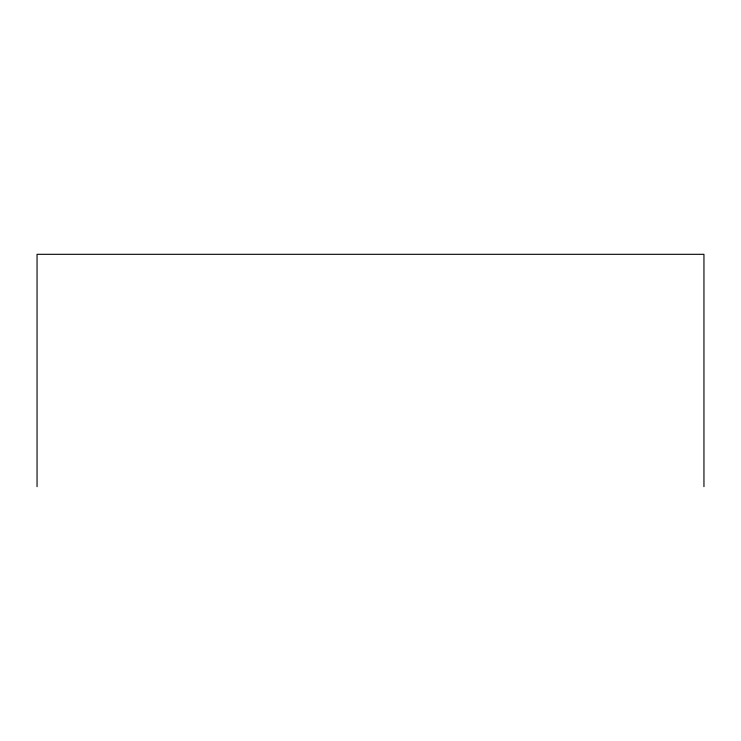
<?xml version="1.0" encoding="UTF-8"?>
<svg xmlns="http://www.w3.org/2000/svg" width="741" height="741" viewBox="0 0 741 741"><rect width="100%" height="100%" fill="white"/><g stroke="black" fill="none" stroke-linecap="round" stroke-linejoin="round"><path stroke-width="1.11" d="M703.95 486.689L703.95 254.311L37.05 254.311L37.05 486.689"/></g></svg>
